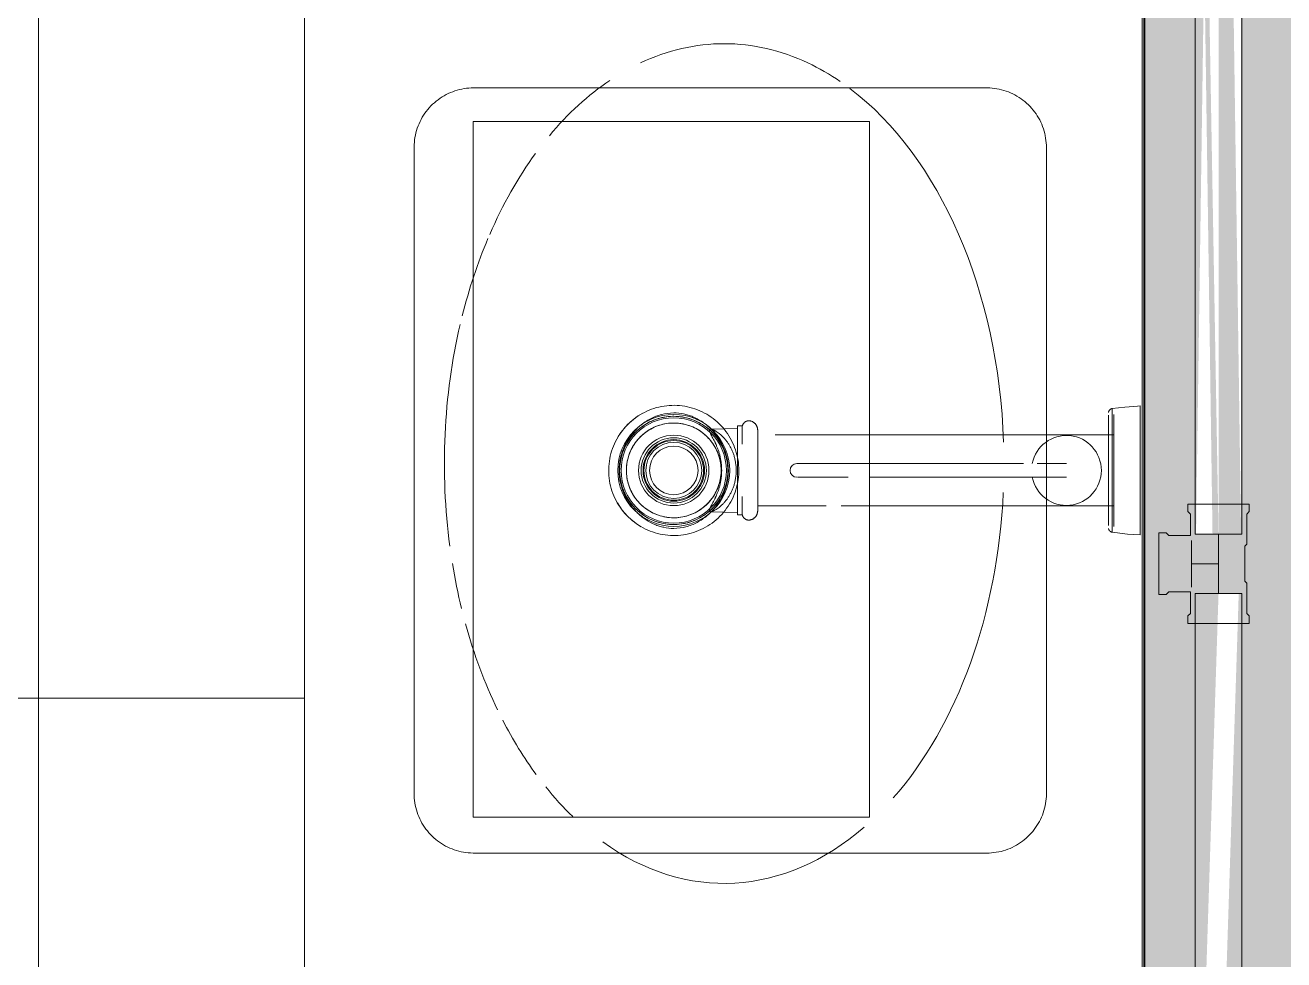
# Model space of a CAD drawing. Header units: metres. Extents: x 149 to 429, y -3 to 162.
# Drawn here: x 367.063 to 367.738, y 82.548 to 83.049 of the extents above; entities that cross this region are included whole.
import ezdxf

# ---------------------------------------------------------------- set-up
doc = ezdxf.new("R2010")
doc.units = ezdxf.units.M
doc.layers.add('1053_ARQ_BASE_MATADOURO_dwg', color=7, linetype='Continuous', lineweight=5, true_color=0x767676)
for name, color, linetype, lineweight in [('A-EQUIPAMENTOS', 7, 'Continuous', 5), ('A-PAREDE', 7, 'Continuous', 30), ('A-WALL', 7, 'Continuous', 9), ('A_lay', 7, 'Continuous', 5), ('P-PIPE', 7, 'Continuous', 5), ('P-PIPE-CNTR', 7, 'Continuous', 5), ('P-SANR-FIXT', 7, 'Continuous', 5)]:
    doc.layers.add(name, color=color, linetype=linetype, lineweight=lineweight)

# ---------------------------------------------------------------- blocks, each defined once
blk = doc.blocks.new('USO_ESG_Cuba lavatório retângular - Uso geral-V71-TÉRREO 1_20 - Dependente 2')
at = {"layer": 'P-SANR-FIXT', "color": 9, "true_color": 0xc0c0c0}
for p, q in [((0.17305, 0.38921), (-0.17311, 0.38921)), ((-0.20505, 0.35726), (-0.20505, 0.08216)), ((-0.18585, 0.35762), (-0.18585, 0.145)), ((0.18693, 0.35762), (-0.18585, 0.35762)), ((0.18693, 0.145), (0.18693, 0.35762)), ((0.205, 0.08216), (0.205, 0.35726)), ((-0.18585, 0.145), (0.18693, 0.145)), ((-0.17311, 0.05021), (0.17305, 0.05021))]:
    blk.add_line(p, q, dxfattribs=at)
at = {"layer": 'P-SANR-FIXT', "color": 254, "true_color": 0xd3d3d3}
for p, q in [((-0.18585, 0.35762), (-0.02512, 0.35762)), ((-0.02512, 0.35762), (0.0262, 0.35762)), ((0.0262, 0.35762), (0.07595, 0.35762)), ((0.07595, 0.35762), (0.15885, 0.35762)), ((0.15885, 0.35762), (0.18693, 0.35762)), ((0.18595, 0.145), (-0.18585, 0.145))]:
    blk.add_line(p, q, dxfattribs=at)
at = {"layer": 'P-SANR-FIXT', "color": 254, "true_color": 0xe0e0e0}
blk.add_line((0.18693, 0.145), (0.18595, 0.145), dxfattribs=at)
at = {"layer": 'P-SANR-FIXT', "color": 9, "true_color": 0xc0c0c0, "flags": 128}
for points in [[(-0.17311, 0.38921), (-0.17438, 0.38918), (-0.17566, 0.38911), (-0.17693, 0.38898), (-0.1782, 0.3888), (-0.17945, 0.38857), (-0.1807, 0.38829), (-0.18194, 0.38797), (-0.18316, 0.38759), (-0.18436, 0.38716), (-0.18555, 0.38669), (-0.18671, 0.38617), (-0.18786, 0.3856), (-0.18898, 0.38499), (-0.19008, 0.38433), (-0.19114, 0.38363), (-0.19218, 0.38289), (-0.19319, 0.3821), (-0.19417, 0.38128), (-0.19511, 0.38042), (-0.19602, 0.37952), (-0.1969, 0.37859), (-0.19773, 0.37762), (-0.19852, 0.37662), (-0.19928, 0.37559), (-0.19999, 0.37452), (-0.20066, 0.37344), (-0.20128, 0.37232), (-0.20186, 0.37118), (-0.20239, 0.37002), (-0.20288, 0.36884), (-0.20332, 0.36764), (-0.20371, 0.36642), (-0.20405, 0.36519), (-0.20435, 0.36395), (-0.20459, 0.36269), (-0.20478, 0.36143), (-0.20492, 0.36016), (-0.20501, 0.35889), (-0.20505, 0.35761), (-0.20505, 0.35726)], [(0.205, 0.35726), (0.20497, 0.35854), (0.20489, 0.35982), (0.20477, 0.36109), (0.20459, 0.36235), (0.20436, 0.36361), (0.20408, 0.36486), (0.20375, 0.36609), (0.20337, 0.36731), (0.20295, 0.36852), (0.20247, 0.3697), (0.20195, 0.37087), (0.20139, 0.37202), (0.20077, 0.37314), (0.20012, 0.37423), (0.19942, 0.3753), (0.19867, 0.37634), (0.19789, 0.37735), (0.19707, 0.37833), (0.19621, 0.37927), (0.19531, 0.38018), (0.19437, 0.38105), (0.1934, 0.38189), (0.1924, 0.38268), (0.19137, 0.38343), (0.19031, 0.38415), (0.18922, 0.38481), (0.18811, 0.38544), (0.18697, 0.38602), (0.18581, 0.38655), (0.18463, 0.38704), (0.18343, 0.38748), (0.18221, 0.38787), (0.18098, 0.38821), (0.17973, 0.3885), (0.17848, 0.38875), (0.17722, 0.38894), (0.17595, 0.38908), (0.17467, 0.38917), (0.17339, 0.38921), (0.17305, 0.38921)], [(-0.029, 0.25), (-0.02898, 0.25116), (-0.02891, 0.25232), (-0.02879, 0.25347), (-0.02863, 0.25462), (-0.02842, 0.25576), (-0.02817, 0.25689), (-0.02787, 0.25801), (-0.02753, 0.25912), (-0.02714, 0.26022), (-0.02671, 0.26129), (-0.02624, 0.26235), (-0.02572, 0.26339), (-0.02517, 0.26441), (-0.02457, 0.2654), (-0.02393, 0.26637), (-0.02326, 0.26732), (-0.02255, 0.26823), (-0.0218, 0.26912), (-0.02102, 0.26998), (-0.0202, 0.2708), (-0.01936, 0.27159), (-0.01848, 0.27235), (-0.01757, 0.27307), (-0.01663, 0.27376), (-0.01567, 0.2744), (-0.01468, 0.27501), (-0.01367, 0.27558), (-0.01263, 0.2761), (-0.01158, 0.27659), (-0.01051, 0.27703), (-0.00942, 0.27743), (-0.00831, 0.27778), (-0.0072, 0.27809), (-0.00607, 0.27836), (-0.00493, 0.27858), (-0.00378, 0.27875), (-0.00263, 0.27888), (-0.00147, 0.27896), (-0.00031, 0.279), (0.00085, 0.27899), (0.00201, 0.27893), (0.00316, 0.27883), (0.00431, 0.27868), (0.00545, 0.27848), (0.00659, 0.27824), (0.00771, 0.27796), (0.00882, 0.27762), (0.00992, 0.27725), (0.011, 0.27683), (0.01207, 0.27637), (0.01311, 0.27587), (0.01414, 0.27532), (0.01514, 0.27474), (0.01612, 0.27411), (0.01707, 0.27345), (0.01799, 0.27275), (0.01889, 0.27201), (0.01975, 0.27123), (0.02058, 0.27043), (0.02138, 0.26959), (0.02215, 0.26872), (0.02288, 0.26782), (0.02358, 0.26689), (0.02423, 0.26593), (0.02485, 0.26495), (0.02543, 0.26394), (0.02596, 0.26292), (0.02646, 0.26187), (0.02691, 0.2608), (0.02732, 0.25971), (0.02769, 0.25861), (0.02801, 0.2575), (0.02829, 0.25637), (0.02852, 0.25524), (0.02871, 0.25409), (0.02885, 0.25294), (0.02895, 0.25179), (0.02899, 0.25063), (0.029, 0.25)], [(0.029, 0.25), (0.02898, 0.24884), (0.02891, 0.24768), (0.02879, 0.24653), (0.02863, 0.24538), (0.02842, 0.24424), (0.02817, 0.24311), (0.02787, 0.24199), (0.02753, 0.24088), (0.02714, 0.23978), (0.02671, 0.23871), (0.02624, 0.23765), (0.02572, 0.23661), (0.02517, 0.23559), (0.02457, 0.2346), (0.02393, 0.23363), (0.02326, 0.23268), (0.02255, 0.23177), (0.0218, 0.23088), (0.02102, 0.23002), (0.0202, 0.2292), (0.01936, 0.22841), (0.01848, 0.22765), (0.01757, 0.22693), (0.01663, 0.22624), (0.01567, 0.2256), (0.01468, 0.22499), (0.01367, 0.22442), (0.01263, 0.2239), (0.01158, 0.22341), (0.01051, 0.22297), (0.00942, 0.22257), (0.00831, 0.22222), (0.0072, 0.22191), (0.00607, 0.22164), (0.00493, 0.22142), (0.00378, 0.22125), (0.00263, 0.22112), (0.00147, 0.22104), (0.00031, 0.221), (-0.00085, 0.22101), (-0.00201, 0.22107), (-0.00316, 0.22117), (-0.00431, 0.22132), (-0.00545, 0.22152), (-0.00659, 0.22176), (-0.00771, 0.22204), (-0.00882, 0.22238), (-0.00992, 0.22275), (-0.011, 0.22317), (-0.01207, 0.22363), (-0.01311, 0.22413), (-0.01414, 0.22468), (-0.01514, 0.22526), (-0.01612, 0.22589), (-0.01707, 0.22655), (-0.01799, 0.22725), (-0.01889, 0.22799), (-0.01975, 0.22877), (-0.02058, 0.22957), (-0.02138, 0.23041), (-0.02215, 0.23128), (-0.02288, 0.23218), (-0.02358, 0.23311), (-0.02423, 0.23407), (-0.02485, 0.23505), (-0.02543, 0.23606), (-0.02596, 0.23708), (-0.02646, 0.23813), (-0.02691, 0.2392), (-0.02732, 0.24029), (-0.02769, 0.24139), (-0.02801, 0.2425), (-0.02829, 0.24363), (-0.02852, 0.24476), (-0.02871, 0.24591), (-0.02885, 0.24706), (-0.02895, 0.24821), (-0.02899, 0.24937), (-0.029, 0.25)], [(-0.20505, 0.08216), (-0.20503, 0.08088), (-0.20495, 0.0796), (-0.20482, 0.07833), (-0.20464, 0.07707), (-0.20442, 0.07581), (-0.20414, 0.07456), (-0.20381, 0.07333), (-0.20343, 0.07211), (-0.203, 0.0709), (-0.20253, 0.06972), (-0.20201, 0.06855), (-0.20144, 0.06741), (-0.20083, 0.06628), (-0.20017, 0.06519), (-0.19947, 0.06412), (-0.19873, 0.06308), (-0.19795, 0.06207), (-0.19712, 0.06109), (-0.19626, 0.06015), (-0.19536, 0.05924), (-0.19443, 0.05837), (-0.19346, 0.05754), (-0.19246, 0.05674), (-0.19143, 0.05599), (-0.19037, 0.05528), (-0.18928, 0.05461), (-0.18816, 0.05398), (-0.18703, 0.0534), (-0.18586, 0.05287), (-0.18468, 0.05238), (-0.18348, 0.05194), (-0.18227, 0.05155), (-0.18104, 0.05121), (-0.17979, 0.05092), (-0.17854, 0.05068), (-0.17727, 0.05048), (-0.176, 0.05034), (-0.17473, 0.05025), (-0.17345, 0.05021), (-0.17311, 0.05021)], [(0.17305, 0.05021), (0.17433, 0.05024), (0.1756, 0.05031), (0.17687, 0.05044), (0.17814, 0.05062), (0.1794, 0.05085), (0.18064, 0.05113), (0.18188, 0.05146), (0.1831, 0.05183), (0.1843, 0.05226), (0.18549, 0.05273), (0.18666, 0.05325), (0.1878, 0.05382), (0.18892, 0.05443), (0.19002, 0.05509), (0.19109, 0.05579), (0.19213, 0.05653), (0.19314, 0.05732), (0.19411, 0.05814), (0.19506, 0.059), (0.19597, 0.0599), (0.19684, 0.06083), (0.19767, 0.0618), (0.19847, 0.0628), (0.19922, 0.06384), (0.19993, 0.0649), (0.2006, 0.06599), (0.20122, 0.0671), (0.2018, 0.06824), (0.20234, 0.0694), (0.20282, 0.07058), (0.20326, 0.07178), (0.20365, 0.073), (0.204, 0.07423), (0.20429, 0.07547), (0.20453, 0.07673), (0.20472, 0.07799), (0.20486, 0.07926), (0.20495, 0.08053), (0.20499, 0.08181), (0.205, 0.08216)]]:
    blk.add_lwpolyline(points, dxfattribs=at)
at = {"layer": 'P-SANR-FIXT', "color": 9, "true_color": 0xc0c0c0}
for radius, start, end in [(0.03, 0, 180), (0.03, 360, 180), (0.029, 75, 105), (0.029, 135, 180), (0.029, 0, 45), (0.016, 0, 180), (0.016, 360, 180), (0.015, 0, 180), (0.015, 360, 180), (0.03, 180, 0), (0.03, 180, 360), (0.029, 180, 225), (0.016, 180, 0), (0.016, 180, 360), (0.015, 180, 0), (0.015, 180, 360), (0.029, 315, 0), (0.029, 255, 285)]:
    blk.add_arc((0, 0.25), radius, start, end, dxfattribs=at)
at = {"layer": 'P-SANR-FIXT', "color": 254, "true_color": 0xd3d3d3}
for start, end in [(105.02809, 135), (45, 74.97191), (225, 255), (285, 315)]:
    blk.add_arc((0, 0.25), 0.029, start, end, dxfattribs=at)
at = {"layer": 'P-SANR-FIXT', "color": 9, "true_color": 0xc0c0c0}
for points, knots in [([(-0.03112, 0.25), (-0.03105, 0.25182), (-0.03074, 0.25446), (-0.02987, 0.2578), (-0.02873, 0.26101), (-0.02706, 0.2641), (-0.025, 0.26698), (-0.02332, 0.26896), (-0.0215, 0.2708), (-0.01949, 0.27251), (-0.01735, 0.27406), (-0.01514, 0.2754), (-0.01282, 0.27655), (-0.01036, 0.27753), (-0.00784, 0.27831), (-0.0051, 0.27891), (-0.00208, 0.27926), (0.00124, 0.2793), (0.0045, 0.27901), (0.00871, 0.27815), (0.01291, 0.27658), (0.01664, 0.27449), (0.01934, 0.27257), (0.02183, 0.2704), (0.02474, 0.26727), (0.02792, 0.26262), (0.03018, 0.25664), (0.03078, 0.25228), (0.03085, 0.25)], [0, 0, 0, 0, 0.055556, 0.083333, 0.111111, 0.166667, 0.194444, 0.222222, 0.25, 0.277778, 0.305556, 0.333333, 0.361111, 0.388889, 0.416667, 0.444444, 0.479167, 0.513889, 0.548611, 0.583333, 0.652778, 0.6875, 0.722222, 0.756944, 0.791667, 0.861111, 0.930556, 1, 1, 1, 1]), ([(0.03085, 0.25), (0.03079, 0.24818), (0.03049, 0.24554), (0.02965, 0.24219), (0.02852, 0.23898), (0.02687, 0.23588), (0.02482, 0.23299), (0.02316, 0.231), (0.02134, 0.22916), (0.01933, 0.22744), (0.01719, 0.22589), (0.01424, 0.2241), (0.01022, 0.22233), (0.00576, 0.22116), (0.0019, 0.22073), (-0.00142, 0.2207), (-0.00468, 0.22101), (-0.00889, 0.22188), (-0.01308, 0.22346), (-0.01681, 0.22556), (-0.0195, 0.22747), (-0.022, 0.22964), (-0.02491, 0.23277), (-0.02812, 0.23739), (-0.03041, 0.24336), (-0.03104, 0.24772), (-0.03112, 0.25)], [0, 0, 0, 0, 0.055556, 0.083333, 0.111111, 0.166667, 0.194444, 0.222222, 0.25, 0.277778, 0.305556, 0.333333, 0.388889, 0.444444, 0.479167, 0.513889, 0.548611, 0.583333, 0.652778, 0.6875, 0.722222, 0.756944, 0.791667, 0.861111, 0.930556, 1, 1, 1, 1])]:
    blk.add_open_spline(points, degree=3, knots=knots, dxfattribs=at)
blk = doc.blocks.new('USO_ESG_Sifão de Uso Geral - Sifão para lavatório-V72-TÉRREO 1_20 - Dependente 2')
at = {"layer": 'P-SANR-FIXT', "color": 254, "true_color": 0xd3d3d3}
for p, q in [((0.00075, 0.28487), (0, 0.28488)), ((-0.02211, 0.23013), (-0.02249, 0.21586)), ((0.02249, 0.21586), (0.02211, 0.23022)), ((-0.02388, 0.21586), (-0.02388, 0.21324)), ((-0.02388, 0.21586), (-0.01404, 0.21586)), ((-0.02388, 0.21324), (-0.01404, 0.21324)), ((-0.01947, 0.21586), (-0.02249, 0.21586)), ((0, 0.21586), (-0.0159, 0.21586)), ((0, 0.21586), (-0.0159, 0.21586)), ((0, 0.21512), (0.00139, 0.21515)), ((0.00418, 0.21537), (0.00556, 0.21556)), ((0.0159, 0.21586), (0.00582, 0.21586)), ((0.0159, 0.21586), (0.00582, 0.21586)), ((0.01404, 0.21586), (0.02388, 0.21586)), ((0.01404, 0.21324), (0.02388, 0.21324)), ((0.02249, 0.21586), (0.01947, 0.21586)), ((0.02388, 0.21324), (0.02388, 0.21586)), ((-0.02624, 0.20805), (-0.02632, 0.20823)), ((-0.02156, 0.205), (-0.02159, 0.205)), ((-0.0215, 0.205), (-0.02156, 0.205)), ((-0.0214, 0.205), (-0.0215, 0.205)), ((-0.01953, 0.205), (-0.01915, 0.205)), ((-0.01905, 0.205), (-0.01905, 0.16833)), ((-0.00493, 0.205), (-0.0165, 0.205)), ((0.0165, 0.205), (0, 0.205)), ((0.00086, 0.205), (0.00173, 0.205)), ((0.00173, 0.205), (0.00258, 0.205)), ((0.00258, 0.205), (0.00344, 0.205)), ((0.00344, 0.205), (0.00429, 0.205)), ((0.00429, 0.205), (0.00513, 0.205)), ((0.00513, 0.205), (0.00597, 0.205)), ((0.00597, 0.205), (0.00679, 0.205)), ((0.00679, 0.205), (0.00761, 0.205)), ((0.02157, 0.205), (0.02152, 0.205)), ((0.01905, 0.05521), (0.01905, 0.19559)), ((-0.01905, 0.16029), (-0.01905, 0.05521)), ((-0.01348, 0.01696), (-0.01907, 0.01696)), ((-0.01652, 0.01413), (-0.00954, 0.01413)), ((-0.00952, 0.01413), (-0.0165, 0.01413)), ((-0.016, 0.01413), (-0.01131, 0.01413)), ((-0.016, 0.01413), (-0.01131, 0.01413)), ((-0.015, 0.01413), (-0.00776, 0.01413)), ((-0.008, 0.01413), (0.016, 0.01413)), ((-0.008, 0.01413), (0.016, 0.01413)), ((0.00776, 0.01413), (0.015, 0.01413)), ((0.0165, 0.01413), (0.00952, 0.01413)), ((0.00954, 0.01413), (0.01652, 0.01413))]:
    blk.add_line(p, q, dxfattribs=at)
at = {"layer": 'P-SANR-FIXT', "color": 254, "true_color": 0xe0e0e0}
for p, q in [((-0.0159, 0.21586), (-0.01947, 0.21586)), ((-0.0159, 0.21586), (-0.01947, 0.21586)), ((0.00582, 0.21586), (0, 0.21586)), ((0.00582, 0.21586), (0, 0.21586)), ((0.01947, 0.21586), (0.0159, 0.21586)), ((0.01947, 0.21586), (0.0159, 0.21586)), ((-0.0165, 0.205), (-0.01905, 0.205)), ((-0.00952, 0.205), (-0.01905, 0.205)), ((-0.01732, 0.205), (-0.01679, 0.205)), ((-0.016, 0.205), (-0.01131, 0.205)), ((-0.016, 0.205), (-0.01131, 0.205)), ((-0.01093, 0.205), (-0.01018, 0.205)), ((-0.00862, 0.205), (-0.00782, 0.205)), ((-0.008, 0.205), (-0.00414, 0.205)), ((-0.008, 0.205), (-0.00414, 0.205)), ((0, 0.205), (-0.00493, 0.205)), ((-0.00344, 0.205), (-0.00429, 0.205)), ((0, 0.205), (0.00086, 0.205)), ((0, 0.205), (0.008, 0.205)), ((0, 0.205), (0.008, 0.205)), ((0.01905, 0.205), (0.00952, 0.205)), ((0.01131, 0.205), (0.016, 0.205)), ((0.01131, 0.205), (0.016, 0.205)), ((0.01623, 0.205), (0.01565, 0.205)), ((0.01905, 0.205), (0.0165, 0.205)), ((-0.01131, 0.01413), (-0.008, 0.01413)), ((-0.01131, 0.01413), (-0.008, 0.01413)), ((-0.00954, 0.01413), (0, 0.01413)), ((0.00952, 0.01413), (-0.00952, 0.01413)), ((-0.00776, 0.01413), (0, 0.01413)), ((0, 0.01413), (0.00954, 0.01413)), ((0.01907, 0.01696), (0.01348, 0.01696))]:
    blk.add_line(p, q, dxfattribs=at)
at = {"layer": 'P-SANR-FIXT', "color": 7, "true_color": 0xefefef}
for p, q in [((-0.01608, 0.205), (-0.01664, 0.205)), ((0, 0.205), (-0.00493, 0.205)), ((0.00023, 0.205), (0, 0.205)), ((0.00536, 0.205), (0.00452, 0.205)), ((0.008, 0.205), (0.01131, 0.205)), ((0.008, 0.205), (0.01131, 0.205)), ((0.01018, 0.205), (0.00941, 0.205))]:
    blk.add_line(p, q, dxfattribs=at)
at = {"layer": 'P-SANR-FIXT', "color": 254, "true_color": 0xe9e9e9}
for p, q in [((-0.01289, 0.205), (-0.01358, 0.205)), ((-0.01131, 0.205), (-0.008, 0.205)), ((-0.01131, 0.205), (-0.008, 0.205)), ((-0.00493, 0.205), (-0.00952, 0.205)), ((-0.00429, 0.205), (-0.00513, 0.205)), ((-0.00414, 0.205), (0, 0.205)), ((-0.00414, 0.205), (0, 0.205)), ((0.00952, 0.205), (0, 0.205)), ((0.0011, 0.205), (0.00023, 0.205)), ((0.01441, 0.205), (0.01376, 0.205)), ((0.01679, 0.205), (0.01623, 0.205)), ((0, 0.01413), (0.00776, 0.01413))]:
    blk.add_line(p, q, dxfattribs=at)
at = {"layer": 'P-SANR-FIXT', "color": 9, "true_color": 0xc0c0c0}
for p, q in [((-0.01905, 0.05521), (-0.01905, 0.01413)), ((0.01905, 0.01413), (0.01905, 0.05521)), ((-0.03317, 0.01489), (0, 0.01489)), ((-0.03, 0.01413), (-0.015, 0.01413)), ((-0.03, 0.01413), (0.03, 0.01413)), ((-0.02956, 0.01696), (0, 0.01696)), ((-0.02956, 0.01696), (-0.01827, 0.01696)), ((-0.01907, 0.01413), (0, 0.01413)), ((0.01905, 0.01413), (-0.01905, 0.01413)), ((-0.0165, 0.01413), (-0.01905, 0.01413)), ((0, 0.01696), (0.02956, 0.01696)), ((0, 0.01489), (0.03317, 0.01489)), ((0, 0.01413), (0.01907, 0.01413)), ((0.015, 0.01413), (0.03, 0.01413)), ((0.01905, 0.01413), (0.0165, 0.01413)), ((0.01827, 0.01696), (0.02956, 0.01696)), ((0, 0), (-0.03, 0)), ((0.03, 0), (0, 0)), ((0.03, 0), (0, 0)), ((-0.03457, 0), (0, 0)), ((0, 0), (-0.03, 0)), ((0, 0), (0.03457, 0))]:
    blk.add_line(p, q, dxfattribs=at)
at = {"layer": 'P-SANR-FIXT', "color": 254, "true_color": 0xd3d3d3, "flags": 128}
for points in [[(-0.00829, 0.28388), (-0.00964, 0.28352), (-0.01097, 0.28311), (-0.01229, 0.28265), (-0.01358, 0.28213), (-0.01486, 0.28156)], [(0, 0.28488), (-0.00139, 0.28485), (-0.00279, 0.28477), (-0.00418, 0.28463), (-0.00556, 0.28444)], [(0.01427, 0.28183), (0.01299, 0.28237), (0.01169, 0.28287), (0.01036, 0.28331), (0.00902, 0.2837), (0.00767, 0.28403)], [(-0.01733, 0.28027), (-0.01853, 0.27955), (-0.0197, 0.27879), (-0.02083, 0.27798), (-0.02193, 0.27712), (-0.023, 0.27622), (-0.02403, 0.27528), (-0.02502, 0.2743)], [(0.02457, 0.27476), (0.02356, 0.27572), (0.02251, 0.27664), (0.02143, 0.27752), (0.02031, 0.27836), (0.01916, 0.27915), (0.01798, 0.27989), (0.01677, 0.28059)], [(-0.02689, 0.27223), (-0.02775, 0.27113), (-0.02858, 0.27001), (-0.02935, 0.26885), (-0.03008, 0.26766), (-0.03076, 0.26644)], [(-0.01517, 0.27037), (-0.01597, 0.26975), (-0.01674, 0.26909)], [(0.01715, 0.26873), (0.01639, 0.2694), (0.0156, 0.27004), (0.01479, 0.27064)], [(0.03046, 0.267), (0.02975, 0.26821), (0.029, 0.26938), (0.0282, 0.27053), (0.02736, 0.27164)], [(-0.03198, 0.26393), (-0.03251, 0.26264), (-0.03299, 0.26133), (-0.03342, 0.26), (-0.03379, 0.25866)], [(0.03363, 0.25928), (0.03323, 0.26061), (0.03278, 0.26193), (0.03227, 0.26324), (0.03172, 0.26452)], [(-0.03458, 0.25455), (-0.03474, 0.25316), (-0.03484, 0.25177), (-0.03488, 0.25038), (-0.03487, 0.24898), (-0.0348, 0.24759), (-0.03467, 0.2462), (-0.03449, 0.24481)], [(0.03437, 0.24407), (0.03458, 0.24545), (0.03474, 0.24684), (0.03484, 0.24823), (0.03488, 0.24962), (0.03487, 0.25102), (0.0348, 0.25241), (0.03467, 0.2538), (0.03449, 0.25519)], [(-0.03363, 0.24072), (-0.03323, 0.23939), (-0.03278, 0.23807), (-0.03227, 0.23676)], [(0.03198, 0.23607), (0.03251, 0.23736), (0.03299, 0.23867), (0.03342, 0.24)], [(-0.03046, 0.233), (-0.02975, 0.23179), (-0.029, 0.23062), (-0.0282, 0.22947), (-0.02736, 0.22836)], [(-0.01715, 0.23127), (-0.01639, 0.2306), (-0.0156, 0.22996), (-0.01479, 0.22936)], [(0.01517, 0.22963), (0.01597, 0.23025), (0.01674, 0.23091)], [(0.02689, 0.22777), (0.02775, 0.22887), (0.02858, 0.22999), (0.02935, 0.23115), (0.03008, 0.23234), (0.03076, 0.23356)], [(-0.02457, 0.22524), (-0.02356, 0.22428), (-0.02251, 0.22336), (-0.02143, 0.22248), (-0.02031, 0.22164), (-0.01916, 0.22085), (-0.01798, 0.22011)], [(0.01733, 0.21973), (0.01853, 0.22045), (0.0197, 0.22121), (0.02083, 0.22202), (0.02193, 0.22288), (0.023, 0.22378), (0.02403, 0.22472), (0.02502, 0.2257)], [(-0.01554, 0.21877), (-0.01427, 0.21817), (-0.01299, 0.21763), (-0.01169, 0.21713), (-0.01036, 0.21669), (-0.00902, 0.2163)], [(0.00829, 0.21612), (0.00964, 0.21648), (0.01097, 0.21689), (0.01229, 0.21735), (0.01358, 0.21787), (0.01486, 0.21844)], [(-0.02651, 0.20882), (-0.02654, 0.20896), (-0.02657, 0.2091), (-0.02659, 0.20925), (-0.0266, 0.20939), (-0.02661, 0.20954), (-0.02662, 0.20968), (-0.02662, 0.20983), (-0.02661, 0.20997), (-0.0266, 0.21012), (-0.02658, 0.21026), (-0.02655, 0.21041), (-0.02652, 0.21055), (-0.02649, 0.21069), (-0.02644, 0.21083), (-0.0264, 0.21097)], [(-0.02521, 0.21259), (-0.0251, 0.21268), (-0.02498, 0.21276), (-0.02485, 0.21284), (-0.02473, 0.21291), (-0.0246, 0.21297), (-0.02447, 0.21304), (-0.02433, 0.21309), (-0.0242, 0.21314), (-0.02406, 0.21319), (-0.02392, 0.21323), (-0.02388, 0.21324)], [(-0.00492, 0.21547), (-0.00354, 0.2153), (-0.00215, 0.21518), (-0.00075, 0.21513), (0, 0.21512)], [(0.02388, 0.21324), (0.02402, 0.2132), (0.02416, 0.21316), (0.0243, 0.21311), (0.02443, 0.21305), (0.02456, 0.21299), (0.02469, 0.21293), (0.02482, 0.21286), (0.02494, 0.21278), (0.02506, 0.2127), (0.02518, 0.21261), (0.02529, 0.21252), (0.02541, 0.21243)], [(0.02654, 0.21044), (0.02657, 0.2103), (0.02659, 0.21016), (0.02661, 0.21001), (0.02661, 0.20987), (0.02662, 0.20972), (0.02661, 0.20958), (0.02661, 0.20943), (0.02659, 0.20929), (0.02657, 0.20914), (0.02655, 0.209), (0.02651, 0.20886), (0.02651, 0.20882)], [(-0.02632, 0.20823), (-0.02639, 0.20843), (-0.02645, 0.20862), (-0.0265, 0.20881)], [(-0.02493, 0.20626), (-0.02508, 0.2064), (-0.02523, 0.20654)], [(-0.02199, 0.20502), (-0.0222, 0.20504), (-0.0224, 0.20506), (-0.0226, 0.2051), (-0.02279, 0.20515), (-0.02299, 0.2052), (-0.02318, 0.20526), (-0.02338, 0.20533), (-0.02356, 0.2054), (-0.02375, 0.20548), (-0.02393, 0.20557), (-0.02411, 0.20567), (-0.02428, 0.20577), (-0.02445, 0.20589), (-0.02462, 0.206), (-0.02478, 0.20613), (-0.02493, 0.20626)], [(-0.02159, 0.205), (-0.02179, 0.205), (-0.02199, 0.20502)], [(-0.02157, 0.205), (-0.02152, 0.205), (-0.02143, 0.205), (-0.02131, 0.205)], [(-0.02091, 0.205), (-0.02111, 0.205), (-0.02127, 0.205), (-0.0214, 0.205)], [(-0.02131, 0.205), (-0.02116, 0.205), (-0.02097, 0.205), (-0.02075, 0.205)], [(-0.01943, 0.205), (-0.01979, 0.205), (-0.02012, 0.205), (-0.02042, 0.205), (-0.02068, 0.205), (-0.02091, 0.205)], [(-0.02075, 0.205), (-0.02049, 0.205), (-0.02021, 0.205), (-0.01988, 0.205), (-0.01953, 0.205)], [(-0.01565, 0.205), (-0.01504, 0.205), (-0.01441, 0.205), (-0.01376, 0.205), (-0.01308, 0.205), (-0.01238, 0.205), (-0.01166, 0.205), (-0.01093, 0.205)], [(-0.00782, 0.205), (-0.00701, 0.205), (-0.00619, 0.205)], [(-0.00619, 0.205), (-0.00536, 0.205), (-0.00452, 0.205)], [(-0.00452, 0.205), (-0.00367, 0.205), (-0.00282, 0.205)], [(0.01147, 0.205), (0.01219, 0.205), (0.01289, 0.205), (0.01358, 0.205), (0.01424, 0.205), (0.01487, 0.205), (0.01549, 0.205), (0.01608, 0.205)], [(0.01943, 0.205), (0.01979, 0.205), (0.02012, 0.205), (0.02042, 0.205), (0.02068, 0.205), (0.02091, 0.205), (0.02111, 0.205)], [(0.02116, 0.205), (0.02097, 0.205), (0.02075, 0.205), (0.02049, 0.205), (0.02021, 0.205), (0.01988, 0.205), (0.01953, 0.205)], [(0.02111, 0.205), (0.02127, 0.205), (0.0214, 0.205), (0.0215, 0.205), (0.02156, 0.205), (0.02159, 0.205)], [(0.02152, 0.205), (0.02143, 0.205), (0.02131, 0.205), (0.02116, 0.205)], [(0.02563, 0.20701), (0.0255, 0.20685), (0.02537, 0.20669), (0.02523, 0.20654), (0.02509, 0.2064), (0.02494, 0.20626), (0.02478, 0.20613), (0.02462, 0.20601), (0.02446, 0.20589), (0.02429, 0.20578), (0.02412, 0.20567), (0.02394, 0.20558), (0.02376, 0.20549), (0.02357, 0.2054), (0.02338, 0.20533), (0.02319, 0.20526), (0.023, 0.2052), (0.0228, 0.20515), (0.0226, 0.2051), (0.0224, 0.20507), (0.0222, 0.20504), (0.022, 0.20502), (0.0218, 0.205), (0.0216, 0.205)]]:
    blk.add_lwpolyline(points, dxfattribs=at)
at = {"layer": 'P-SANR-FIXT', "color": 254, "true_color": 0xe0e0e0, "flags": 128}
for points in [[(-0.00556, 0.28444), (-0.00693, 0.28419), (-0.00829, 0.28388)], [(0.00767, 0.28403), (0.0063, 0.28431), (0.00492, 0.28453), (0.00354, 0.2847), (0.00215, 0.28482), (0.00075, 0.28487)], [(-0.01486, 0.28156), (-0.01611, 0.28094), (-0.01733, 0.28027)], [(0.01677, 0.28059), (0.01554, 0.28123), (0.01427, 0.28183)], [(-0.03076, 0.26644), (-0.0314, 0.2652), (-0.03198, 0.26393)], [(0.03172, 0.26452), (0.03111, 0.26577), (0.03046, 0.267)], [(-0.03379, 0.25866), (-0.03411, 0.2573), (-0.03437, 0.25593), (-0.03458, 0.25455)], [(0.03449, 0.25519), (0.03426, 0.25656), (0.03397, 0.25793), (0.03363, 0.25928)], [(-0.03449, 0.24481), (-0.03426, 0.24344), (-0.03397, 0.24207), (-0.03363, 0.24072)], [(0.03342, 0.24), (0.03379, 0.24134), (0.03411, 0.2427), (0.03437, 0.24407)], [(-0.03227, 0.23676), (-0.03172, 0.23548), (-0.03111, 0.23423), (-0.03046, 0.233)], [(0.03076, 0.23356), (0.0314, 0.2348), (0.03198, 0.23607)], [(-0.01798, 0.22011), (-0.01677, 0.21941), (-0.01554, 0.21877)], [(-0.00902, 0.2163), (-0.00767, 0.21597), (-0.0063, 0.21569), (-0.00492, 0.21547)], [(0.00556, 0.21556), (0.00693, 0.21581), (0.00829, 0.21612)], [(0.01486, 0.21844), (0.01611, 0.21906), (0.01733, 0.21973)], [(0.00139, 0.21515), (0.00279, 0.21523), (0.00418, 0.21537)], [(-0.01664, 0.205), (-0.01718, 0.205), (-0.01769, 0.205), (-0.01817, 0.205), (-0.01862, 0.205), (-0.01904, 0.205), (-0.01943, 0.205)], [(-0.01915, 0.205), (-0.01874, 0.205), (-0.01829, 0.205)], [(-0.01829, 0.205), (-0.01782, 0.205), (-0.01732, 0.205)], [(-0.01679, 0.205), (-0.01623, 0.205), (-0.01565, 0.205)], [(-0.01358, 0.205), (-0.01424, 0.205), (-0.01487, 0.205), (-0.01549, 0.205), (-0.01608, 0.205)], [(-0.01147, 0.205), (-0.01219, 0.205), (-0.01289, 0.205)], [(-0.01018, 0.205), (-0.00941, 0.205), (-0.00862, 0.205)], [(-0.00513, 0.205), (-0.00597, 0.205), (-0.00679, 0.205), (-0.00761, 0.205)], [(-0.00282, 0.205), (-0.00196, 0.205), (-0.0011, 0.205)], [(-0.0011, 0.205), (-0.00023, 0.205), (0, 0.205)], [(0.00452, 0.205), (0.00367, 0.205), (0.00282, 0.205), (0.00196, 0.205), (0.0011, 0.205)], [(0.00782, 0.205), (0.00701, 0.205), (0.00619, 0.205), (0.00536, 0.205)], [(0.00761, 0.205), (0.00841, 0.205), (0.0092, 0.205), (0.00997, 0.205), (0.01073, 0.205), (0.01147, 0.205)], [(0.01376, 0.205), (0.01308, 0.205), (0.01238, 0.205), (0.01166, 0.205)], [(0.01565, 0.205), (0.01504, 0.205), (0.01441, 0.205)], [(0.01608, 0.205), (0.01664, 0.205), (0.01718, 0.205), (0.01769, 0.205), (0.01817, 0.205), (0.01862, 0.205), (0.01904, 0.205), (0.01943, 0.205)], [(0.01953, 0.205), (0.01915, 0.205), (0.01874, 0.205), (0.01829, 0.205), (0.01782, 0.205), (0.01732, 0.205), (0.01679, 0.205)]]:
    blk.add_lwpolyline(points, dxfattribs=at)
at = {"layer": 'P-SANR-FIXT', "color": 9, "true_color": 0xc0c0c0, "flags": 128}
for points in [[(-0.02502, 0.2743), (-0.02597, 0.27328), (-0.02689, 0.27223)], [(0, 0.27539), (-0.00102, 0.27537), (-0.00203, 0.27531), (-0.00304, 0.27521), (-0.00405, 0.27507), (-0.00504, 0.27489), (-0.00604, 0.27467), (-0.00702, 0.2744), (-0.00799, 0.2741), (-0.00895, 0.27377), (-0.00989, 0.27339), (-0.01082, 0.27298), (-0.01173, 0.27252), (-0.01262, 0.27204), (-0.01349, 0.27152), (-0.01434, 0.27096), (-0.01517, 0.27037)], [(0.01479, 0.27064), (0.01395, 0.27122), (0.01309, 0.27176), (0.01221, 0.27227), (0.01131, 0.27274), (0.01039, 0.27317), (0.00946, 0.27357), (0.00851, 0.27393), (0.00754, 0.27425), (0.00657, 0.27453), (0.00558, 0.27477), (0.00459, 0.27498), (0.00358, 0.27514), (0.00258, 0.27526), (0.00156, 0.27535), (0.00055, 0.27539), (0, 0.27539)], [(0.02736, 0.27164), (0.02647, 0.27272), (0.02554, 0.27376), (0.02457, 0.27476)], [(-0.01674, 0.26909), (-0.01749, 0.26841), (-0.01822, 0.26769), (-0.01891, 0.26695), (-0.01957, 0.26618), (-0.0202, 0.26538), (-0.0208, 0.26456), (-0.02137, 0.26372), (-0.0219, 0.26285), (-0.0224, 0.26197), (-0.02286, 0.26106), (-0.02328, 0.26014), (-0.02367, 0.2592), (-0.02402, 0.25825), (-0.02433, 0.25728), (-0.0246, 0.2563), (-0.02483, 0.25531), (-0.02502, 0.25432), (-0.02518, 0.25331), (-0.02529, 0.2523), (-0.02536, 0.25129), (-0.02539, 0.25027), (-0.02538, 0.24926), (-0.02533, 0.24824), (-0.02524, 0.24723), (-0.02511, 0.24623), (-0.02494, 0.24522), (-0.02473, 0.24423), (-0.02448, 0.24325), (-0.02419, 0.24227), (-0.02386, 0.24131), (-0.02349, 0.24036), (-0.02309, 0.23943), (-0.02265, 0.23852), (-0.02217, 0.23762), (-0.02166, 0.23674), (-0.02111, 0.23589), (-0.02053, 0.23506), (-0.01992, 0.23425), (-0.01927, 0.23346), (-0.01859, 0.23271), (-0.01789, 0.23198), (-0.01715, 0.23127)], [(0.01674, 0.23091), (0.01749, 0.23159), (0.01822, 0.23231), (0.01891, 0.23305), (0.01957, 0.23382), (0.0202, 0.23462), (0.0208, 0.23544), (0.02137, 0.23628), (0.0219, 0.23715), (0.0224, 0.23803), (0.02286, 0.23894), (0.02328, 0.23986), (0.02367, 0.2408), (0.02402, 0.24175), (0.02433, 0.24272), (0.0246, 0.2437), (0.02483, 0.24469), (0.02502, 0.24568), (0.02518, 0.24669), (0.02529, 0.2477), (0.02536, 0.24871), (0.02539, 0.24973), (0.02538, 0.25074), (0.02533, 0.25176), (0.02524, 0.25277), (0.02511, 0.25377), (0.02494, 0.25478), (0.02473, 0.25577), (0.02448, 0.25675), (0.02419, 0.25773), (0.02386, 0.25869), (0.02349, 0.25964), (0.02309, 0.26057), (0.02265, 0.26148), (0.02217, 0.26238), (0.02166, 0.26326), (0.02111, 0.26411), (0.02053, 0.26494), (0.01992, 0.26575), (0.01927, 0.26654), (0.01859, 0.26729), (0.01789, 0.26802), (0.01715, 0.26873)], [(0, 0.22461), (0.00102, 0.22463), (0.00203, 0.22469), (0.00304, 0.22479), (0.00405, 0.22493), (0.00504, 0.22511), (0.00604, 0.22533), (0.00702, 0.2256), (0.00799, 0.2259), (0.00895, 0.22623), (0.00989, 0.22661), (0.01082, 0.22702), (0.01173, 0.22748), (0.01262, 0.22796), (0.01349, 0.22848), (0.01434, 0.22904), (0.01517, 0.22963)], [(-0.02736, 0.22836), (-0.02647, 0.22728), (-0.02554, 0.22624), (-0.02457, 0.22524)], [(-0.01479, 0.22936), (-0.01395, 0.22878), (-0.01309, 0.22824), (-0.01221, 0.22773), (-0.01131, 0.22726), (-0.01039, 0.22683), (-0.00946, 0.22643), (-0.00851, 0.22607), (-0.00754, 0.22575), (-0.00657, 0.22547), (-0.00558, 0.22523), (-0.00459, 0.22502), (-0.00358, 0.22486), (-0.00258, 0.22474), (-0.00156, 0.22465), (-0.00055, 0.22461), (0, 0.22461)], [(0.02502, 0.2257), (0.02597, 0.22672), (0.02689, 0.22777)], [(-0.0264, 0.21097), (-0.02634, 0.2111), (-0.02629, 0.21124), (-0.02622, 0.21137), (-0.02615, 0.21149), (-0.02608, 0.21162), (-0.026, 0.21174), (-0.02592, 0.21186), (-0.02583, 0.21198), (-0.02574, 0.21209), (-0.02564, 0.2122), (-0.02554, 0.2123), (-0.02543, 0.2124), (-0.02533, 0.2125), (-0.02521, 0.21259)], [(0.02541, 0.21243), (0.02551, 0.21233), (0.02561, 0.21223), (0.02571, 0.21212), (0.02581, 0.21201), (0.0259, 0.21189), (0.02598, 0.21177), (0.02606, 0.21165), (0.02613, 0.21153), (0.0262, 0.2114), (0.02627, 0.21127), (0.02633, 0.21114), (0.02638, 0.211), (0.02643, 0.21087), (0.02647, 0.21073), (0.02651, 0.21059), (0.02654, 0.21044)], [(-0.02523, 0.20654), (-0.02537, 0.20669), (-0.0255, 0.20684), (-0.02563, 0.207), (-0.02574, 0.20716), (-0.02586, 0.20733), (-0.02596, 0.2075), (-0.02606, 0.20768), (-0.02616, 0.20786), (-0.02624, 0.20805)], [(0.02651, 0.20882), (0.02645, 0.20862), (0.02639, 0.20843), (0.02632, 0.20824), (0.02624, 0.20805), (0.02616, 0.20787), (0.02607, 0.20769), (0.02597, 0.20751), (0.02586, 0.20734), (0.02575, 0.20717), (0.02563, 0.20701)], [(-0.03457, 0), (-0.0341, 0.00679), (-0.03335, 0.01356), (-0.03317, 0.01489)], [(-0.03317, 0.01489), (-0.03315, 0.01499), (-0.03313, 0.01509), (-0.0331, 0.01519), (-0.03307, 0.01528), (-0.03303, 0.01538), (-0.03299, 0.01547), (-0.03295, 0.01557), (-0.0329, 0.01566), (-0.03285, 0.01575), (-0.03279, 0.01583), (-0.03274, 0.01592), (-0.03268, 0.016), (-0.03261, 0.01608), (-0.03254, 0.01616), (-0.03247, 0.01623), (-0.0324, 0.0163), (-0.03232, 0.01637), (-0.03224, 0.01644), (-0.03216, 0.0165), (-0.03208, 0.01656), (-0.03199, 0.01662), (-0.0319, 0.01667), (-0.03181, 0.01672), (-0.03172, 0.01676), (-0.03163, 0.0168), (-0.03153, 0.01684), (-0.03143, 0.01687), (-0.03134, 0.0169), (-0.03124, 0.01693), (-0.03114, 0.01695), (-0.03108, 0.01696)], [(0.03108, 0.01696), (0.03118, 0.01694), (0.03128, 0.01692), (0.03138, 0.01689), (0.03147, 0.01686), (0.03157, 0.01682), (0.03167, 0.01678), (0.03176, 0.01674), (0.03185, 0.0167), (0.03194, 0.01665), (0.03203, 0.01659), (0.03211, 0.01654), (0.0322, 0.01647), (0.03228, 0.01641), (0.03236, 0.01634), (0.03243, 0.01627), (0.0325, 0.0162), (0.03257, 0.01613), (0.03264, 0.01605), (0.0327, 0.01597), (0.03276, 0.01588), (0.03282, 0.0158), (0.03287, 0.01571), (0.03292, 0.01562), (0.03297, 0.01553), (0.03301, 0.01544), (0.03305, 0.01534), (0.03308, 0.01524), (0.03311, 0.01515), (0.03314, 0.01505), (0.03316, 0.01495), (0.03317, 0.01489)], [(0.03317, 0.01489), (0.03397, 0.00812), (0.0345, 0.00134), (0.03457, 0)]]:
    blk.add_lwpolyline(points, dxfattribs=at)
at = {"layer": 'P-SANR-FIXT', "color": 254, "true_color": 0xe9e9e9, "flags": 128}
for points in [[(-0.00761, 0.205), (-0.00841, 0.205), (-0.0092, 0.205), (-0.00997, 0.205), (-0.01073, 0.205), (-0.01147, 0.205)], [(0, 0.205), (-0.00086, 0.205), (-0.00173, 0.205), (-0.00258, 0.205), (-0.00344, 0.205)], [(0.00941, 0.205), (0.00862, 0.205), (0.00782, 0.205)], [(0.01166, 0.205), (0.01093, 0.205), (0.01018, 0.205)]]:
    blk.add_lwpolyline(points, dxfattribs=at)
at = {"layer": 'P-SANR-FIXT', "color": 254, "true_color": 0xd3d3d3}
for radius, start, end in [(0.03485, 120, 150), (0.03485, 54.88638, 60), (0.02539, 120, 135), (0.02539, 45, 60), (0.02539, 225, 240), (0.02539, 300, 315)]:
    blk.add_arc((0, 0.25), radius, start, end, dxfattribs=at)
at = {"layer": 'P-SANR-FIXT', "color": 9, "true_color": 0xc0c0c0}
for radius, start, end in [(0.02822, 90, 270), (0.02822, 270, 90), (0.03485, 30, 54.88638), (0.02539, 90, 120), (0.02539, 60, 90), (0.02539, 135, 225), (0.01889, 90, 270), (0.01889, 90, 270), (0.0175, 90, 270), (0.01648, 90, 270), (0.01648, 90, 270), (0.016, 90, 270), (0.016, 90, 270), (0.01889, 270, 90), (0.01889, 270, 90), (0.0175, 270, 90), (0.01648, 270, 90), (0.01648, 270, 90), (0.016, 270, 90), (0.016, 270, 90), (0.02539, 315, 45), (0.013, 90, 270), (0.013, 90, 270), (0.013, 270, 90), (0.013, 270, 90), (0.02539, 240, 270), (0.02539, 270, 300)]:
    blk.add_arc((0, 0.25), radius, start, end, dxfattribs=at)
at = {"layer": 'P-SANR-FIXT', "color": 254, "true_color": 0xd3d3d3}
for points, knots in [([(-0.01459, 0.22764), (-0.01471, 0.2277), (-0.01495, 0.2278), (-0.01542, 0.22802), (-0.01622, 0.22842), (-0.01727, 0.22901), (-0.01822, 0.22956), (-0.01883, 0.22988), (-0.01916, 0.23004), (-0.0194, 0.23015), (-0.01964, 0.23025), (-0.01993, 0.23037), (-0.02043, 0.23058), (-0.02103, 0.23082), (-0.02157, 0.23095), (-0.02193, 0.23088), (-0.02211, 0.23054), (-0.02212, 0.22999), (-0.02198, 0.22941), (-0.02182, 0.22897), (-0.0217, 0.22872), (-0.02161, 0.22853), (-0.0215, 0.22833), (-0.02135, 0.22805), (-0.02106, 0.22753), (-0.02057, 0.22672), (-0.01997, 0.22586), (-0.0195, 0.22527), (-0.01921, 0.22494), (-0.01906, 0.22477), (-0.01898, 0.22469)], [0.2222222, 0.2222222, 0.2222222, 0.2222222, 0.2291667, 0.2361111, 0.25, 0.2777778, 0.3055556, 0.3194444, 0.3263889, 0.3333333, 0.3402778, 0.3472222, 0.3611111, 0.3888889, 0.4166667, 0.4444444, 0.4722222, 0.5, 0.5277778, 0.5416667, 0.5486111, 0.5555556, 0.5625, 0.5694444, 0.5833333, 0.6111111, 0.6388889, 0.6527778, 0.6597222, 0.6666667, 0.6666667, 0.6666667, 0.6666667]), ([(0.01898, 0.22469), (0.01906, 0.22477), (0.01921, 0.22494), (0.0195, 0.22527), (0.01997, 0.22586), (0.02057, 0.22672), (0.02106, 0.22753), (0.02135, 0.22805), (0.0215, 0.22833), (0.02161, 0.22853), (0.0217, 0.22872), (0.02182, 0.22897), (0.02198, 0.22941), (0.02212, 0.22999), (0.02211, 0.23054), (0.02193, 0.23088), (0.02157, 0.23095), (0.02103, 0.23082), (0.02043, 0.23058), (0.01993, 0.23037), (0.01964, 0.23025), (0.0194, 0.23015), (0.01916, 0.23004), (0.01883, 0.22988), (0.01822, 0.22956), (0.01727, 0.22901), (0.01622, 0.22842), (0.01542, 0.22802), (0.01495, 0.2278), (0.01471, 0.2277), (0.01459, 0.22764)], [0.3333333, 0.3333333, 0.3333333, 0.3333333, 0.3402778, 0.3472222, 0.3611111, 0.3888889, 0.4166667, 0.4305556, 0.4375, 0.4444444, 0.4513889, 0.4583333, 0.4722222, 0.5, 0.5277778, 0.5555556, 0.5833333, 0.6111111, 0.6388889, 0.6527778, 0.6597222, 0.6666667, 0.6736111, 0.6805556, 0.6944444, 0.7222222, 0.75, 0.7638889, 0.7708333, 0.7777778, 0.7777778, 0.7777778, 0.7777778]), ([(-0.01439, 0.22076), (-0.01416, 0.22061), (-0.01368, 0.22032), (-0.0127, 0.21974), (-0.01139, 0.21904), (-0.00971, 0.21828), (-0.00793, 0.21766), (-0.00605, 0.21719), (-0.00344, 0.21671), (-0.00139, 0.21652), (0, 0.21647)], [0.7777778, 0.7777778, 0.7777778, 0.7777778, 0.7916667, 0.8055556, 0.8333333, 0.8611111, 0.8888889, 0.9166667, 0.9444444, 1, 1, 1, 1]), ([(0.00791, 0.21768), (0.00852, 0.21787), (0.00971, 0.21828), (0.01139, 0.21904), (0.0127, 0.21974), (0.01368, 0.22032), (0.01416, 0.22061), (0.01439, 0.22076)], [0.1111111, 0.1111111, 0.1111111, 0.1111111, 0.1388889, 0.1666667, 0.1944444, 0.2083333, 0.2222222, 0.2222222, 0.2222222, 0.2222222])]:
    blk.add_open_spline(points, degree=3, knots=knots, dxfattribs=at)
at = {"layer": 'P-SANR-FIXT', "color": 254, "true_color": 0xe0e0e0}
for points, knots in [([(-0.01898, 0.22469), (-0.0189, 0.22461), (-0.01875, 0.22445), (-0.01843, 0.22412), (-0.01784, 0.22353), (-0.01694, 0.22267), (-0.01594, 0.22184), (-0.01508, 0.2212), (-0.01463, 0.22091), (-0.01439, 0.22076)], [0.6666667, 0.6666667, 0.6666667, 0.6666667, 0.6736111, 0.6805556, 0.6944444, 0.7222222, 0.75, 0.7638889, 0.7777778, 0.7777778, 0.7777778, 0.7777778]), ([(0.01439, 0.22076), (0.01463, 0.22091), (0.01508, 0.2212), (0.01594, 0.22184), (0.01694, 0.22267), (0.01784, 0.22353), (0.01843, 0.22412), (0.01875, 0.22445), (0.0189, 0.22461), (0.01898, 0.22469)], [0.2222222, 0.2222222, 0.2222222, 0.2222222, 0.2361111, 0.25, 0.2777778, 0.3055556, 0.3194444, 0.3263889, 0.3333333, 0.3333333, 0.3333333, 0.3333333]), ([(0, 0.21647), (0.00139, 0.21652), (0.00344, 0.21671), (0.00605, 0.21719), (0.0073, 0.2175), (0.00791, 0.21768)], [0, 0, 0, 0, 0.0555556, 0.0833333, 0.1111111, 0.1111111, 0.1111111, 0.1111111])]:
    blk.add_open_spline(points, degree=3, knots=knots, dxfattribs=at)
at = {"layer": 'P-SANR-FIXT', "color": 9, "true_color": 0xc0c0c0}
for points, knots in [([(0, 0.22428), (-0.00138, 0.22432), (-0.00343, 0.22448), (-0.00572, 0.22482), (-0.007, 0.22506), (-0.00794, 0.22525), (-0.00886, 0.22548), (-0.01005, 0.22584), (-0.01148, 0.22635), (-0.01282, 0.2269), (-0.01372, 0.22728), (-0.01422, 0.22749), (-0.01447, 0.22759), (-0.01459, 0.22764)], [0, 0, 0, 0, 0.0555556, 0.0833333, 0.0972222, 0.1111111, 0.125, 0.1388889, 0.1666667, 0.1944444, 0.2083333, 0.2152778, 0.2222222, 0.2222222, 0.2222222, 0.2222222]), ([(0.01459, 0.22764), (0.01447, 0.22759), (0.01422, 0.22749), (0.01372, 0.22728), (0.01282, 0.2269), (0.01148, 0.22635), (0.01005, 0.22584), (0.00886, 0.22548), (0.00794, 0.22525), (0.007, 0.22506), (0.00572, 0.22482), (0.00343, 0.22448), (0.00138, 0.22432), (0, 0.22428)], [0.7777778, 0.7777778, 0.7777778, 0.7777778, 0.7847222, 0.7916667, 0.8055556, 0.8333333, 0.8611111, 0.875, 0.8888889, 0.9027778, 0.9166667, 0.9444444, 1, 1, 1, 1])]:
    blk.add_open_spline(points, degree=3, knots=knots, dxfattribs=at)
blk = doc.blocks.new('1053_ARQ_BASE_MATADOURO_dwg_arq geral tgov-4039641-TÉRREO 1_20 - Dependente 2')
at = {"layer": 'A_lay', "true_color": 0xaaaaaa}
h = blk.add_hatch(dxfattribs=at)
h.set_pattern_fill('FP_9', color=253, style=0, pattern_type=2)
h.set_pattern_definition([(90, (-0.43, 0), (-0.6125, 4e-17), []), (180, (-0.43, 0), (-8e-17, -0.6125), [])])
h.paths.add_polyline_path([(30.45135, -2.58485), (30.76345, -2.57254), (30.74766, -2.56639), (30.52699, -2.50972), (30.45342, -2.5828)])
h.paths.add_polyline_path([(28.84005, -2.59034), (28.85219, -2.51683), (28.85641, -2.59034), (29.24823, -2.58505), (29.24823, -1.36034), (28.81753, -1.77817), (28.80982, -1.77046), (29.24823, -1.34034), (29.54823, -1.3462), (29.54823, -1.36034), (29.26823, -1.36034), (29.26823, -2.59034), (30.14823, -2.58505), (30.14823, -1.36034), (29.72397, -1.7846), (29.70982, -1.77046), (30.14823, -1.34034), (30.26237, -1.3462), (30.608, -1.70767), (30.60178, -1.71389), (30.24823, -1.36034), (30.16823, -1.36034), (30.16823, -2.59034), (30.408, -2.56731), (30.4182, -2.09799), (30.44981, -2.01434), (30.51858, -1.95305), (30.61593, -1.92609), (30.65406, -1.93654), (30.7362, -1.98026), (30.78757, -2.05552), (30.808, -2.11939), (30.808, -2.57878), (31.0472, -2.58006), (31.0472, -1.36034), (30.84823, -1.36034), (30.84823, -1.34034), (30.86823, -1.34034), (30.86823, -0.98034), (30.59823, -0.72034), (30.59823, 0.70966), (28.44823, 0.70966), (28.44823, -0.52034), (29.74656, -0.52034), (29.74656, -0.54034), (28.44823, -0.54034), (28.44823, -1.34034), (28.64823, -1.3462), (28.64823, -1.36034), (28.44823, -1.36034), (28.44823, -2.59034), (28.799, -2.59034)])
h.paths.add_polyline_path([(29.54931, -2.58485), (29.86141, -2.57254), (29.84562, -2.56639), (29.62494, -2.50972), (29.55137, -2.5828)])
h.paths.add_polyline_path([(29.26823, -2.59034), (29.50596, -2.56732), (29.51616, -2.09799), (29.54777, -2.01434), (29.62072, -1.94488), (29.70158, -1.92489), (29.75214, -1.93154), (29.86414, -2.01434), (29.90596, -2.11924), (29.90596, -2.57878), (29.81018, -2.58485), (29.49085, -2.58599)])
h.paths.add_polyline_path([(31.04719, -2.59033), (31.0472, -2.59029), (30.8468, -2.58505)])
h.paths.add_polyline_path([(28.84823, -2.44785), (28.84005, -2.33681), (28.84823, -2.28837), (28.85641, -2.30536), (28.85219, -2.42331)])
h.paths.add_polyline_path([(28.84005, -2.30536), (28.80982, -2.29287), (28.83455, -2.30135)])
h.paths.add_polyline_path([(28.90886, -2.22233), (28.86408, -2.18033), (28.89746, -2.20235), (28.90599, -2.21624)])
at = {"layer": 'A-EQUIPAMENTOS', "color": 254, "true_color": 0xe1e1e1}
for p, q in [((30.86223, -0.37236), (30.98362, -0.37236)), ((30.8896, -0.37972), (30.86244, -0.37972)), ((30.99096, -0.37972), (30.90117, -0.37972))]:
    blk.add_line(p, q, dxfattribs=at)
at = {"layer": 'A-EQUIPAMENTOS', "color": 254, "true_color": 0xd5d5d5}
for p, q in [((30.99096, -0.37236), (31.00669, -0.37236)), ((31.00669, -0.37972), (30.99096, -0.37972))]:
    blk.add_line(p, q, dxfattribs=at)
at = {"layer": 'A-EQUIPAMENTOS', "color": 253, "true_color": 0xaaaaaa, "flags": 128}
blk.add_lwpolyline([(30.86823, -1.34034), (30.86823, -0.98034), (30.59823, -0.72034), (30.59823, 0.70966)], dxfattribs=at)
at = {"layer": 'A-EQUIPAMENTOS', "color": 7, "true_color": 0xf0f0f0}
blk.add_arc((31.00669, -0.37604), 0.01872, 191.33639, 168.66361, dxfattribs=at)
at = {"layer": 'A-EQUIPAMENTOS', "color": 7, "true_color": 0xf7f7f7}
blk.add_arc((30.86223, -0.37604), 0.00368, 90, 270, dxfattribs=at)
at = {"layer": 'A-EQUIPAMENTOS', "color": 253, "true_color": 0xaaaaaa}
for start_param, end_param in [(0, 0.303924), (5.979261, 6.283185)]:
    blk.add_ellipse((30.8232, -0.37236), major_axis=(0, 0.225), ratio=0.666667, start_param=start_param, end_param=end_param, dxfattribs=at)
at = {"layer": 'A-EQUIPAMENTOS', "color": 9, "true_color": 0xc3c3c3}
for start_param, end_param in [(5.855207, 5.979261), (0.421205, 0.674806), (4.763279, 5.816954), (0.739841, 0.993495), (1.005455, 1.211033), (1.233254, 1.768976), (3.790779, 4.643209), (1.811362, 1.923366), (1.962697, 2.197207), (2.228113, 2.404709), (2.450158, 2.56986), (2.692794, 3.665542)]:
    blk.add_ellipse((30.8232, -0.37236), major_axis=(0, 0.225), ratio=0.666667, start_param=start_param, end_param=end_param, dxfattribs=at)
at = {"layer": 'A-PAREDE', "color": 253, "true_color": 0xaaaaaa}
blk.add_line((31.04823, 0.55966), (31.04823, -2.44034), dxfattribs=at)
blk = doc.blocks.new('1053_ARQ_BASE_MATADOURO_dwg-3625622-TÉRREO 1_20 - Dependente 2')
blk.add_blockref('1053_ARQ_BASE_MATADOURO_dwg_arq geral tgov-4039641-TÉRREO 1_20 - Dependente 2', (130.20979, 83.18603))

msp = doc.modelspace()

# ---------------------------------------------------------------- hatches: boundary and pattern name
at = {"layer": 'A-WALL', "true_color": 0xffd4aa, "transparency": 33554483}
h = msp.add_hatch(color=41, dxfattribs=at)
h.paths.add_polyline_path([(367.81203, 80.5957), (367.81203, 83.8957), (367.66353, 83.8957), (367.66353, 80.5957)])
h.paths.add_polyline_path([(367.71514, 80.60919), (367.69056, 80.61964), (367.69983, 82.34871), (367.71556, 82.34871), (367.71556, 80.60919)])
h.paths.add_polyline_path([(367.78514, 80.60919), (367.76056, 80.60919), (367.76983, 82.34871), (367.78556, 82.34871), (367.78556, 80.60919)])
h.paths.add_polyline_path([(367.77942, 82.4102), (367.76224, 82.4102), (367.77306, 82.74409), (367.78389, 82.74409), (367.7819, 82.4102)])
h.paths.add_polyline_path([(367.69224, 82.4102), (367.70306, 82.74409), (367.71389, 82.74409), (367.70306, 82.4102), (367.69422, 82.4102)])
h.paths.add_polyline_path([(367.77306, 82.77589), (367.76099, 82.77589), (367.76983, 83.39351), (367.78514, 83.39351), (367.7763, 82.77589), (367.77337, 82.77589)])
h.paths.add_polyline_path([(367.71514, 82.77589), (367.69099, 82.77589), (367.69983, 83.39351), (367.71514, 83.39351), (367.71514, 82.82991)])
at = {"layer": 'P-PIPE', "true_color": 0x69503c}
for points in [[(367.70233, 82.77589), (367.70306, 82.77589), (367.69224, 83.39351), (367.69099, 83.39351), (367.69983, 82.77589)], [(367.70306, 82.77589), (367.71514, 82.77589), (367.7063, 83.39351), (367.70306, 83.39351), (367.70306, 82.81783)]]:
    msp.add_hatch(color=27, dxfattribs=at).paths.add_polyline_path(points)

# ---------------------------------------------------------------- linework, layer by layer
at = {"layer": 'A-WALL', "color": 253, "true_color": 0xaaaaaa}
for p, q in [((367.66203, 83.8957), (367.66203, 80.5957)), ((367.66353, 83.8957), (367.66353, 80.5942))]:
    msp.add_line(p, q, dxfattribs=at)
at = {"layer": 'P-PIPE'}
for p, q in [((367.69056, 83.39351), (367.69056, 82.77589)), ((367.71556, 82.77589), (367.71556, 83.39351)), ((367.68656, 82.79199), (367.68656, 82.78799)), ((367.69139, 82.79199), (367.68656, 82.79199)), ((367.71956, 82.79199), (367.68656, 82.79199)), ((367.69056, 82.79199), (367.71556, 82.79199)), ((367.69056, 82.79199), (367.69099, 82.79199)), ((367.71956, 82.79199), (367.71473, 82.79199)), ((367.71514, 82.79199), (367.71556, 82.79199)), ((367.71956, 82.78799), (367.71956, 82.79199)), ((367.68656, 82.78799), (367.68796, 82.78659)), ((367.68796, 82.78659), (367.68796, 82.77509)), ((367.71816, 82.78659), (367.71956, 82.78799)), ((367.71816, 82.77049), (367.71816, 82.78659)), ((367.67506, 82.77649), (367.67106, 82.77649)), ((367.67106, 82.77649), (367.67106, 82.74349)), ((367.67106, 82.77649), (367.67106, 82.74349)), ((367.67646, 82.77509), (367.67506, 82.77649)), ((367.68796, 82.77509), (367.67646, 82.77509)), ((367.69056, 82.77589), (367.71556, 82.77589)), ((367.71556, 82.77589), (367.69056, 82.77589)), ((367.69099, 82.77589), (367.69056, 82.77589)), ((367.71556, 82.77589), (367.71514, 82.77589)), ((367.67106, 82.74749), (367.67106, 82.77249)), ((367.67106, 82.74749), (367.67106, 82.77249)), ((367.68856, 82.77249), (367.68856, 82.74749)), ((367.68856, 82.77249), (367.68856, 82.74749)), ((367.7171, 82.76939), (367.71816, 82.77049)), ((367.7171, 82.75999), (367.7171, 82.76939)), ((367.7171, 82.75059), (367.7171, 82.75999)), ((367.71816, 82.74949), (367.7171, 82.75059)), ((367.71816, 82.73339), (367.71816, 82.74949)), ((367.67106, 82.74349), (367.67506, 82.74349)), ((367.67506, 82.74349), (367.67646, 82.74489)), ((367.67646, 82.74489), (367.68796, 82.74489)), ((367.68796, 82.74489), (367.68796, 82.73339)), ((367.69056, 82.74409), (367.71556, 82.74409)), ((367.69056, 82.74409), (367.69224, 82.74409)), ((367.69056, 82.74409), (367.69056, 82.4102)), ((367.71556, 82.74409), (367.69056, 82.74409)), ((367.71389, 82.74409), (367.71556, 82.74409)), ((367.71556, 82.4102), (367.71556, 82.74409)), ((367.68796, 82.73339), (367.68656, 82.73199)), ((367.68656, 82.73199), (367.68656, 82.72799)), ((367.68656, 82.72799), (367.69139, 82.72799)), ((367.68656, 82.72799), (367.71956, 82.72799)), ((367.69224, 82.72799), (367.69056, 82.72799)), ((367.71556, 82.72799), (367.69056, 82.72799)), ((367.71556, 82.72799), (367.71389, 82.72799)), ((367.71473, 82.72799), (367.71956, 82.72799)), ((367.71956, 82.73199), (367.71816, 82.73339)), ((367.71956, 82.72799), (367.71956, 82.73199))]:
    msp.add_line(p, q, dxfattribs=at)
at = {"layer": 'P-PIPE-CNTR'}
for p, q in [((367.70306, 82.77589), (367.70306, 82.74409)), ((367.68856, 82.75999), (367.70306, 82.75999))]:
    msp.add_line(p, q, dxfattribs=at)

# ---------------------------------------------------------------- block references
at = {"layer": '1053_ARQ_BASE_MATADOURO_dwg', "color": 253, "true_color": 0xaaaaaa}
msp.add_blockref('1053_ARQ_BASE_MATADOURO_dwg-3625622-TÉRREO 1_20 - Dependente 2', (206.40504, 0), dxfattribs=at)
at = {"layer": 'P-SANR-FIXT', "color": 9, "true_color": 0xc0c0c0, "rotation": 89.99999999999818}
for name in ['USO_ESG_Cuba lavatório retângular - Uso geral-V71-TÉRREO 1_20 - Dependente 2', 'USO_ESG_Sifão de Uso Geral - Sifão para lavatório-V72-TÉRREO 1_20 - Dependente 2']:
    msp.add_blockref(name, (367.661, 82.80999), dxfattribs=at)

doc.saveas('drawing.dxf')
